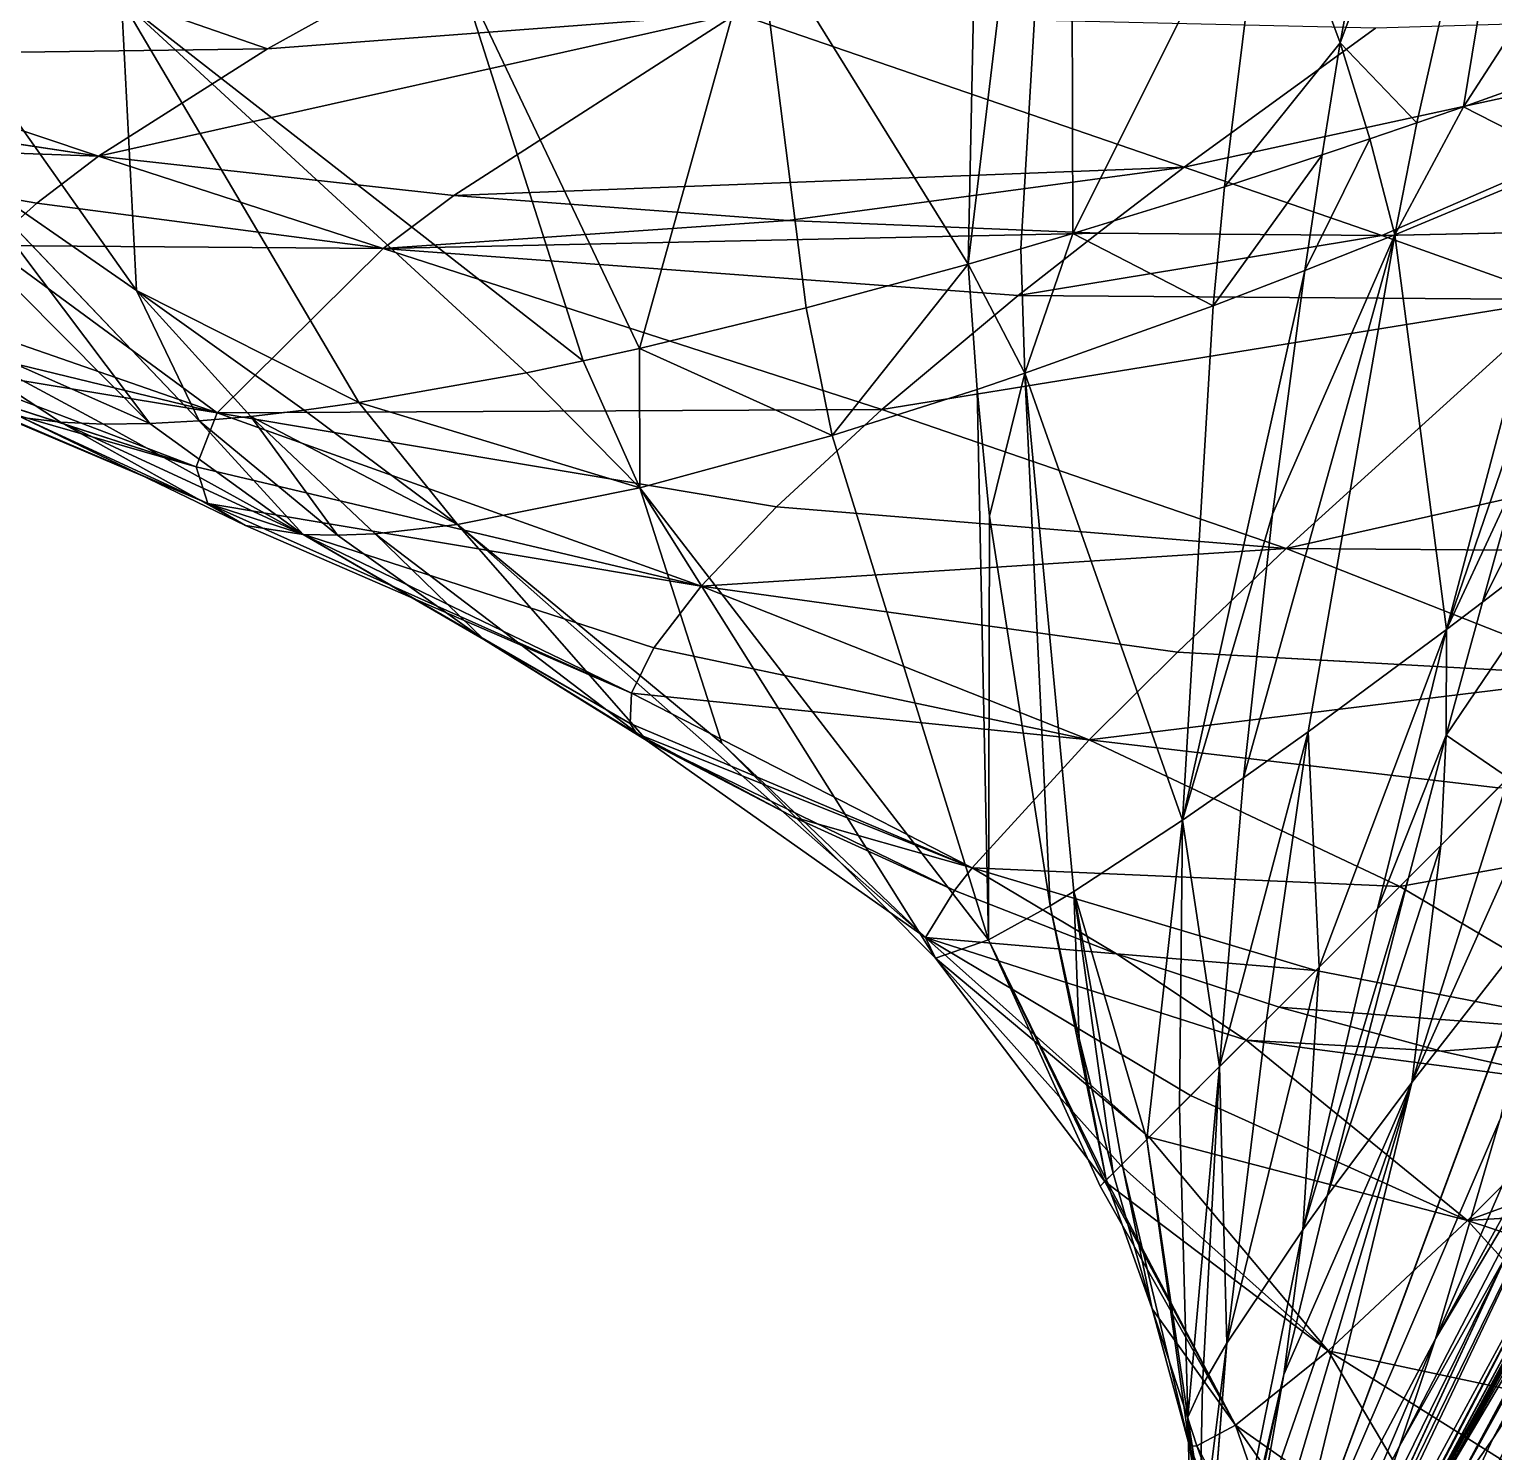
# Model space of a CAD drawing. Extents: x -1.44 to 2.2, y -2.57 to 2.57.
# Drawn here: x -0.8112 to -0.3937, y -0.5816 to -0.176 of the extents above; entities that cross this region are included whole.
import ezdxf

# ---------------------------------------------------------------- set-up
doc = ezdxf.new("R2010")
doc.units = 0

msp = doc.modelspace()

# ---------------------------------------------------------------- linework, layer by layer
for p, q in [((-0.54347, -0.24296, 1.17789), (-0.53912, -0.03427, 1.13647)), ((-0.41501, -0.05854, 0.85759), (-0.43747, -0.17986, 0.8906)), ((-0.7128, -0.16473, 2.14827), (-0.74323, -0.18164, 2.20123)), ((-0.74323, -0.18164, 2.20123), (-0.79139, -0.21224, 2.27009)), ((-0.43747, -0.17986, 0.8906), (-0.44259, -0.21187, 0.90436)), ((-0.40231, -0.19814, 0.80027), (-0.36363, -0.18428, 0.70302)), ((-0.79139, -0.21224, 2.27009), (-0.89681, -0.19634, 2.42161)), ((-0.41555, -0.20273, 0.83417), (-0.40231, -0.19814, 0.80027)), ((-0.42897, -0.20731, 0.86886), (-0.41555, -0.20273, 0.83417)), ((-0.44259, -0.21187, 0.90436), (-0.42897, -0.20731, 0.86886)), ((-0.79139, -0.21224, 2.27009), (-0.80904, -0.22565, 2.28672)), ((-0.79139, -0.21224, 2.27009), (-0.79139, -0.21224, 2.27009)), ((-0.69014, -0.22343, 2.11962), (-0.79139, -0.21224, 2.27009)), ((-0.79139, -0.21224, 2.27009), (-0.79139, -0.21224, 2.27009)), ((-0.4704, -0.22092, 0.9779), (-0.44259, -0.21187, 0.90436)), ((-0.44259, -0.21187, 0.90436), (-0.44752, -0.24484, 0.92049)), ((-0.83248, -0.21455, 1.91621), (-0.76269, -0.2877, 1.8618)), ((-0.51363, -0.23427, 1.095), (-0.4704, -0.22092, 0.9779)), ((-0.59486, -0.23051, 1.97418), (-0.69014, -0.22343, 2.11962)), ((-0.80904, -0.22565, 2.28672), (-0.82252, -0.23767, 2.29241)), ((-0.50655, -0.23412, 1.83643), (-0.59486, -0.23051, 1.97418)), ((-0.35196, -0.23332, 1.58945), (-0.42559, -0.23487, 1.70794)), ((-0.52845, -0.23865, 1.13595), (-0.51363, -0.23427, 1.095)), ((-0.42559, -0.23487, 1.70794), (-0.50655, -0.23412, 1.83643)), ((-0.54347, -0.24296, 1.17789), (-0.52845, -0.23865, 1.13595)), ((-0.58965, -0.25549, 1.30983), (-0.54347, -0.24296, 1.17789)), ((-0.54096, -0.27873, 1.19095), (-0.54347, -0.24296, 1.17789)), ((-0.44752, -0.24484, 0.92049), (-0.45674, -0.31428, 0.96036)), ((-0.63723, -0.26705, 1.45099), (-0.58965, -0.25549, 1.30983)), ((-0.65328, -0.2706, 1.5), (-0.63723, -0.26705, 1.45099)), ((-0.66936, -0.27395, 1.54991), (-0.65328, -0.2706, 1.5)), ((-0.71722, -0.28245, 1.70415), (-0.66936, -0.27395, 1.54991)), ((-0.83632, -0.27726, 2.19135), (-0.76362, -0.30078, 2.10206)), ((-0.53744, -0.3149, 1.20581), (-0.54096, -0.27873, 1.19095)), ((-0.73278, -0.28463, 1.7566), (-0.71722, -0.28245, 1.70415)), ((-0.81329, -0.28676, 2.06383), (-0.80227, -0.28807, 2.01549)), ((-0.80227, -0.28807, 2.01549), (-0.79002, -0.28861, 1.96536)), ((-0.77676, -0.28846, 1.91398), (-0.76269, -0.2877, 1.8618)), ((-0.76269, -0.2877, 1.8618), (-0.74798, -0.2864, 1.80924)), ((-0.76269, -0.2877, 1.8618), (-0.72327, -0.32031, 1.83009)), ((-0.74798, -0.2864, 1.80924), (-0.73278, -0.28463, 1.7566)), ((-0.79002, -0.28861, 1.96536), (-0.77676, -0.28846, 1.91398)), ((-0.76362, -0.30078, 2.10206), (-0.6196, -0.33477, 1.92003)), ((-0.38696, -0.30382, 0.74454), (-0.39684, -0.3394, 0.76954)), ((-0.52011, -0.42597, 1.26132), (-0.53744, -0.3149, 1.20581)), ((-0.45674, -0.31428, 0.96036), (-0.46496, -0.38947, 1.01131)), ((-0.72327, -0.32031, 1.83009), (-0.68154, -0.35006, 1.79608)), ((-0.6196, -0.33477, 1.92003), (-0.6196, -0.33477, 1.92003)), ((-0.6196, -0.33477, 1.92003), (-0.6196, -0.33477, 1.92003)), ((-0.6196, -0.33477, 1.92003), (-0.48381, -0.3536, 1.74436)), ((-0.39684, -0.3394, 0.76954), (-0.40716, -0.37734, 0.7978)), ((-0.68154, -0.35006, 1.79608), (-0.63801, -0.37687, 1.76032)), ((-0.48381, -0.3536, 1.74436), (-0.36045, -0.36045, 1.58328)), ((-0.63801, -0.37687, 1.76032), (-0.59315, -0.4007, 1.72332)), ((-0.40716, -0.37734, 0.7978), (-0.41796, -0.41796, 0.82961)), ((-0.46496, -0.38947, 1.01131), (-0.4718, -0.4718, 1.0747)), ((-0.39235, -0.39235, 1.6076), (-0.42041, -0.42041, 1.61798)), ((-0.40877, -0.40877, 0.79473), (-0.38944, -0.38944, 0.7255)), ((-0.59315, -0.4007, 1.72332), (-0.54741, -0.42159, 1.68558)), ((-0.41796, -0.41796, 0.82961), (-0.40877, -0.40877, 0.79473)), ((-0.54741, -0.42159, 1.68558), (-0.50119, -0.43961, 1.64753)), ((-0.42041, -0.42041, 1.61798), (-0.4444, -0.4444, 1.61539)), ((-0.41796, -0.41796, 0.82961), (-0.4411, -0.50868, 0.9054)), ((-0.42681, -0.42681, 0.86462), (-0.41796, -0.41796, 0.82961)), ((-0.42041, -0.42041, 1.61798), (-0.42041, -0.42041, 1.61798)), ((-0.51185, -0.46387, 1.2835), (-0.52011, -0.42597, 1.26132)), ((-0.37792, -0.42629, 0.64803), (-0.45548, -0.63482, 0.81448)), ((-0.44342, -0.44342, 0.93483), (-0.42681, -0.42681, 0.86462)), ((-0.31796, -0.43542, 0.1762), (-0.39392, -0.57797, 0.27608)), ((-0.50119, -0.43961, 1.64753), (-0.45485, -0.45485, 1.60959)), ((-0.45847, -0.45847, 1.005), (-0.44342, -0.44342, 0.93483)), ((-0.4444, -0.4444, 1.61539), (-0.45485, -0.45485, 1.60959)), ((-0.44342, -0.44342, 0.93483), (-0.44342, -0.44342, 0.93483)), ((-0.45485, -0.45485, 1.60959), (-0.46427, -0.46427, 1.601)), ((-0.45485, -0.45485, 1.60959), (-0.45485, -0.45485, 1.60959)), ((-0.45485, -0.45485, 1.60959), (-0.40867, -0.46744, 1.5721)), ((-0.4718, -0.4718, 1.0747), (-0.45847, -0.45847, 1.005)), ((-0.50219, -0.50219, 1.30751), (-0.51185, -0.46387, 1.2835)), ((-0.46427, -0.46427, 1.601), (-0.48006, -0.48006, 1.5761)), ((-0.46427, -0.46427, 1.601), (-0.46427, -0.46427, 1.601)), ((-0.40867, -0.46744, 1.5721), (-0.36293, -0.47753, 1.53536)), ((-0.48323, -0.48323, 1.14346), (-0.4718, -0.4718, 1.0747)), ((-0.4718, -0.4718, 1.0747), (-0.47668, -0.56267, 1.15214)), ((-0.48006, -0.48006, 1.5761), (-0.49191, -0.49191, 1.542)), ((-0.49257, -0.49257, 1.21074), (-0.48323, -0.48323, 1.14346)), ((-0.49191, -0.49191, 1.542), (-0.5, -0.5, 1.5)), ((-0.4996, -0.4996, 1.27592), (-0.49257, -0.49257, 1.21074)), ((-0.49257, -0.49257, 1.21074), (-0.49257, -0.49257, 1.21074)), ((-0.49191, -0.49191, 1.542), (-0.49191, -0.49191, 1.542)), ((-0.5, -0.5, 1.5), (-0.50456, -0.50456, 1.45131)), ((-0.50219, -0.50219, 1.30751), (-0.4996, -0.4996, 1.27592)), ((-0.50585, -0.50585, 1.39707), (-0.50411, -0.50411, 1.3383)), ((-0.50456, -0.50456, 1.45131), (-0.50585, -0.50585, 1.39707)), ((-0.50456, -0.50456, 1.45131), (-0.50456, -0.50456, 1.45131)), ((-0.50411, -0.50411, 1.3383), (-0.50219, -0.50219, 1.30751)), ((-0.50411, -0.50411, 1.3383), (-0.50411, -0.50411, 1.3383)), ((-0.49105, -0.54089, 1.33334), (-0.50219, -0.50219, 1.30751)), ((-0.36016, -0.50247, 0.23106), (-0.40467, -0.58222, 0.28828)), ((-0.4411, -0.50868, 0.9054), (-0.45349, -0.55961, 0.95023)), ((-0.38985, -0.52522, 0.53061), (-0.44091, -0.63557, 0.60361)), ((-0.42051, -0.58003, 0.62526), (-0.38985, -0.52522, 0.53061)), ((-0.47831, -0.5799, 1.36096), (-0.49105, -0.54089, 1.33334)), ((-0.45383, -0.67238, 0.46362), (-0.38673, -0.54692, 0.33981)), ((-0.38673, -0.54692, 0.33981), (-0.42557, -0.6189, 0.37093)), ((-0.45349, -0.55961, 0.95023), (-0.47996, -0.67492, 1.05637)), ((-0.47668, -0.56267, 1.15214), (-0.47871, -0.66346, 1.24541)), ((-0.46388, -0.61914, 1.39032), (-0.47831, -0.5799, 1.36096)), ((-0.39392, -0.57797, 0.27608), (-0.47098, -0.74316, 0.40826)), ((-0.43444, -0.60632, 0.67372), (-0.42051, -0.58003, 0.62526))]:
    msp.add_line(p, q)
at = {"color": 21}
for points in [[(-0.54347, -0.24296, 1.17789), (-0.53912, -0.03427, 1.13647), (-0.5143, 0, 1.091)], [(-0.54347, -0.24296, 1.17789), (-0.5143, 0, 1.091), (-0.52845, -0.23865, 1.13595)], [(-0.51363, -0.23427, 1.095), (-0.52845, -0.23865, 1.13595), (-0.5143, 0, 1.091)], [(-0.51363, -0.23427, 1.095), (-0.5143, 0, 1.091), (-0.45835, -0.12364, 0.94368)], [(-0.43747, -0.17986, 0.8906), (-0.41501, -0.05854, 0.85759), (-0.36964, 0, 0.78412)], [(-0.43747, -0.17986, 0.8906), (-0.36964, 0, 0.78412), (-0.41555, -0.20273, 0.83417)], [(-0.40231, -0.19814, 0.80027), (-0.41555, -0.20273, 0.83417), (-0.36964, 0, 0.78412)], [(-0.40231, -0.19814, 0.80027), (-0.36964, 0, 0.78412), (-0.34014, -0.10194, 0.67157)], [(-0.53912, -0.03427, 1.13647), (-0.54347, -0.24296, 1.17789), (-0.60356, -0.14613, 1.28966)], [(-0.41501, -0.05854, 0.85759), (-0.43747, -0.17986, 0.8906), (-0.45835, -0.12364, 0.94368)], [(-0.36363, -0.18428, 0.70302), (-0.40231, -0.19814, 0.80027), (-0.34014, -0.10194, 0.67157)], [(-0.4704, -0.22092, 0.9779), (-0.51363, -0.23427, 1.095), (-0.45835, -0.12364, 0.94368)], [(-0.43747, -0.17986, 0.8906), (-0.4704, -0.22092, 0.9779), (-0.45835, -0.12364, 0.94368)], [(-0.48191, -0.21535, 1.79682), (-0.42733, -0.17574, 1.69595), (-0.60941, -0.1715, 1.98882)], [(-0.42733, -0.17574, 1.69595), (-0.48191, -0.21535, 1.79682), (-0.27941, -0.17133, 1.44796)], [(-0.42559, -0.23487, 1.70794), (-0.27941, -0.17133, 1.44796), (-0.48191, -0.21535, 1.79682)], [(-0.42559, -0.23487, 1.70794), (-0.35196, -0.23332, 1.58945), (-0.27941, -0.17133, 1.44796)], [(-0.43747, -0.17986, 0.8906), (-0.44259, -0.21187, 0.90436), (-0.4704, -0.22092, 0.9779)], [(-0.44259, -0.21187, 0.90436), (-0.43747, -0.17986, 0.8906), (-0.42897, -0.20731, 0.86886)], [(-0.43747, -0.17986, 0.8906), (-0.41555, -0.20273, 0.83417), (-0.42897, -0.20731, 0.86886)], [(-0.40231, -0.19814, 0.80027), (-0.36363, -0.18428, 0.70302), (-0.3718, -0.21374, 0.71786)], [(-0.39684, -0.3394, 0.76954), (-0.38696, -0.30382, 0.74454), (-0.32352, -0.19234, 0.59578)], [(-0.39684, -0.3394, 0.76954), (-0.32352, -0.19234, 0.59578), (-0.36504, -0.31497, 0.67084)], [(-0.41555, -0.20273, 0.83417), (-0.40231, -0.19814, 0.80027), (-0.42181, -0.23462, 0.85016)], [(-0.40231, -0.19814, 0.80027), (-0.3718, -0.21374, 0.71786), (-0.42181, -0.23462, 0.85016)], [(-0.42897, -0.20731, 0.86886), (-0.41555, -0.20273, 0.83417), (-0.42181, -0.23462, 0.85016)], [(-0.44752, -0.24484, 0.92049), (-0.44259, -0.21187, 0.90436), (-0.42897, -0.20731, 0.86886)], [(-0.44752, -0.24484, 0.92049), (-0.42897, -0.20731, 0.86886), (-0.42181, -0.23462, 0.85016)], [(-0.35958, -0.20844, 0.68642), (-0.38696, -0.30382, 0.74454), (-0.40714, -0.34719, 0.80318)], [(-0.35958, -0.20844, 0.68642), (-0.40714, -0.34719, 0.80318), (-0.3718, -0.21374, 0.71786)], [(-0.44259, -0.21187, 0.90436), (-0.44752, -0.24484, 0.92049), (-0.47368, -0.25486, 0.99382)], [(-0.44259, -0.21187, 0.90436), (-0.47368, -0.25486, 0.99382), (-0.4704, -0.22092, 0.9779)], [(-0.59486, -0.23051, 1.97418), (-0.50655, -0.23412, 1.83643), (-0.48191, -0.21535, 1.79682)], [(-0.50655, -0.23412, 1.83643), (-0.42559, -0.23487, 1.70794), (-0.48191, -0.21535, 1.79682)], [(-0.3718, -0.21374, 0.71786), (-0.40714, -0.34719, 0.80318), (-0.42181, -0.23462, 0.85016)], [(-0.51363, -0.23427, 1.095), (-0.4704, -0.22092, 0.9779), (-0.47368, -0.25486, 0.99382)], [(-0.35196, -0.23332, 1.58945), (-0.42559, -0.23487, 1.70794), (-0.3745, -0.25307, 1.62682)], [(-0.42559, -0.23487, 1.70794), (-0.50655, -0.23412, 1.83643), (-0.52919, -0.25197, 1.86871)], [(-0.42559, -0.23487, 1.70794), (-0.52919, -0.25197, 1.86871), (-0.3745, -0.25307, 1.62682)], [(-0.52845, -0.23865, 1.13595), (-0.51363, -0.23427, 1.095), (-0.52732, -0.27413, 1.1499)], [(-0.51363, -0.23427, 1.095), (-0.47368, -0.25486, 0.99382), (-0.52732, -0.27413, 1.1499)], [(-0.46496, -0.38947, 1.01131), (-0.45674, -0.31428, 0.96036), (-0.42181, -0.23462, 0.85016)], [(-0.46496, -0.38947, 1.01131), (-0.42181, -0.23462, 0.85016), (-0.44654, -0.37631, 0.94088)], [(-0.45674, -0.31428, 0.96036), (-0.44752, -0.24484, 0.92049), (-0.42181, -0.23462, 0.85016)], [(-0.40714, -0.34719, 0.80318), (-0.44654, -0.37631, 0.94088), (-0.42181, -0.23462, 0.85016)], [(-0.54347, -0.24296, 1.17789), (-0.52845, -0.23865, 1.13595), (-0.52732, -0.27413, 1.1499)], [(-0.54347, -0.24296, 1.17789), (-0.54096, -0.27873, 1.19095), (-0.58223, -0.29182, 1.31894)], [(-0.54096, -0.27873, 1.19095), (-0.54347, -0.24296, 1.17789), (-0.52732, -0.27413, 1.1499)], [(-0.44752, -0.24484, 0.92049), (-0.45674, -0.31428, 0.96036), (-0.48235, -0.40156, 1.08247)], [(-0.44752, -0.24484, 0.92049), (-0.48235, -0.40156, 1.08247), (-0.47368, -0.25486, 0.99382)], [(-0.52919, -0.25197, 1.86871), (-0.56806, -0.28447, 1.91172), (-0.3745, -0.25307, 1.62682)], [(-0.56806, -0.28447, 1.91172), (-0.45285, -0.32409, 1.72498), (-0.3745, -0.25307, 1.62682)], [(-0.45285, -0.32409, 1.72498), (-0.28668, -0.28668, 1.49054), (-0.3745, -0.25307, 1.62682)], [(-0.47368, -0.25486, 0.99382), (-0.48235, -0.40156, 1.08247), (-0.52732, -0.27413, 1.1499)], [(-0.53744, -0.3149, 1.20581), (-0.54096, -0.27873, 1.19095), (-0.52732, -0.27413, 1.1499)], [(-0.52011, -0.42597, 1.26132), (-0.53744, -0.3149, 1.20581), (-0.52732, -0.27413, 1.1499)], [(-0.48235, -0.40156, 1.08247), (-0.51333, -0.42184, 1.22566), (-0.52732, -0.27413, 1.1499)], [(-0.52011, -0.42597, 1.26132), (-0.52732, -0.27413, 1.1499), (-0.51333, -0.42184, 1.22566)], [(-0.54096, -0.27873, 1.19095), (-0.53765, -0.43563, 1.36678), (-0.58223, -0.29182, 1.31894)], [(-0.54096, -0.27873, 1.19095), (-0.53744, -0.3149, 1.20581), (-0.53765, -0.43563, 1.36678)], [(-0.56806, -0.28447, 1.91172), (-0.59813, -0.31215, 1.92777), (-0.45285, -0.32409, 1.72498)], [(-0.32504, -0.32504, 1.54434), (-0.28668, -0.28668, 1.49054), (-0.45285, -0.32409, 1.72498)], [(-0.38696, -0.30382, 0.74454), (-0.39684, -0.3394, 0.76954), (-0.40714, -0.34719, 0.80318)], [(-0.59813, -0.31215, 1.92777), (-0.6196, -0.33477, 1.92003), (-0.45285, -0.32409, 1.72498)], [(-0.2424, -0.30963, 0.10685), (-0.32671, -0.44637, 0.18411), (-0.41021, -0.59345, 0.2912)], [(-0.36016, -0.50247, 0.23106), (-0.2424, -0.30963, 0.10685), (-0.41021, -0.59345, 0.2912)], [(-0.53744, -0.3149, 1.20581), (-0.52011, -0.42597, 1.26132), (-0.53765, -0.43563, 1.36678)], [(-0.45674, -0.31428, 0.96036), (-0.46496, -0.38947, 1.01131), (-0.48235, -0.40156, 1.08247)], [(-0.40716, -0.37734, 0.7978), (-0.39684, -0.3394, 0.76954), (-0.36504, -0.31497, 0.67084)], [(-0.40716, -0.37734, 0.7978), (-0.36504, -0.31497, 0.67084), (-0.38944, -0.38944, 0.7255)], [(-0.6196, -0.33477, 1.92003), (-0.48381, -0.3536, 1.74436), (-0.45285, -0.32409, 1.72498)], [(-0.48381, -0.3536, 1.74436), (-0.36045, -0.36045, 1.58328), (-0.45285, -0.32409, 1.72498)], [(-0.36045, -0.36045, 1.58328), (-0.32504, -0.32504, 1.54434), (-0.45285, -0.32409, 1.72498)], [(-0.48381, -0.3536, 1.74436), (-0.6196, -0.33477, 1.92003), (-0.50895, -0.37863, 1.74589)], [(-0.39684, -0.3394, 0.76954), (-0.40716, -0.37734, 0.7978), (-0.40714, -0.34719, 0.80318)], [(-0.44342, -0.44342, 0.93483), (-0.44654, -0.37631, 0.94088), (-0.40714, -0.34719, 0.80318)], [(-0.42681, -0.42681, 0.86462), (-0.44342, -0.44342, 0.93483), (-0.40714, -0.34719, 0.80318)], [(-0.40716, -0.37734, 0.7978), (-0.42681, -0.42681, 0.86462), (-0.40714, -0.34719, 0.80318)], [(-0.36045, -0.36045, 1.58328), (-0.48381, -0.3536, 1.74436), (-0.50895, -0.37863, 1.74589)], [(-0.48381, -0.3536, 1.74436), (-0.36045, -0.36045, 1.58328), (-0.36045, -0.36045, 1.58328)], [(-0.36045, -0.36045, 1.58328), (-0.36045, -0.36045, 1.58328), (-0.50895, -0.37863, 1.74589)], [(-0.36045, -0.36045, 1.58328), (-0.50895, -0.37863, 1.74589), (-0.39235, -0.39235, 1.6076)], [(-0.38944, -0.38944, 0.7255), (-0.36893, -0.36893, 0.65724), (-0.41702, -0.47636, 0.79495)], [(-0.36893, -0.36893, 0.65724), (-0.37792, -0.42629, 0.64803), (-0.41702, -0.47636, 0.79495)], [(-0.41028, -0.54941, 0.63188), (-0.39194, -0.487, 0.64078), (-0.33196, -0.3697, 0.50556)], [(-0.34662, -0.43367, 0.47163), (-0.41028, -0.54941, 0.63188), (-0.33196, -0.3697, 0.50556)], [(-0.54234, -0.41516, 1.70384), (-0.42041, -0.42041, 1.61798), (-0.50895, -0.37863, 1.74589)], [(-0.42041, -0.42041, 1.61798), (-0.39235, -0.39235, 1.6076), (-0.50895, -0.37863, 1.74589)], [(-0.4718, -0.4718, 1.0747), (-0.46496, -0.38947, 1.01131), (-0.44654, -0.37631, 0.94088)], [(-0.4718, -0.4718, 1.0747), (-0.44654, -0.37631, 0.94088), (-0.45847, -0.45847, 1.005)], [(-0.44342, -0.44342, 0.93483), (-0.45847, -0.45847, 1.005), (-0.44654, -0.37631, 0.94088)], [(-0.44342, -0.44342, 0.93483), (-0.44654, -0.37631, 0.94088), (-0.44342, -0.44342, 0.93483)], [(-0.40716, -0.37734, 0.7978), (-0.41796, -0.41796, 0.82961), (-0.42681, -0.42681, 0.86462)], [(-0.41796, -0.41796, 0.82961), (-0.40716, -0.37734, 0.7978), (-0.40877, -0.40877, 0.79473)], [(-0.40716, -0.37734, 0.7978), (-0.38944, -0.38944, 0.7255), (-0.40877, -0.40877, 0.79473)], [(-0.46496, -0.38947, 1.01131), (-0.4718, -0.4718, 1.0747), (-0.48235, -0.40156, 1.08247)], [(-0.39235, -0.39235, 1.6076), (-0.42041, -0.42041, 1.61798), (-0.28553, -0.39613, 1.48174)], [(-0.42041, -0.42041, 1.61798), (-0.39235, -0.39235, 1.6076), (-0.39235, -0.39235, 1.6076)], [(-0.42041, -0.42041, 1.61798), (-0.39235, -0.39235, 1.6076), (-0.42041, -0.42041, 1.61798)], [(-0.40877, -0.40877, 0.79473), (-0.38944, -0.38944, 0.7255), (-0.41702, -0.47636, 0.79495)], [(-0.42041, -0.42041, 1.61798), (-0.34872, -0.46294, 1.53019), (-0.28553, -0.39613, 1.48174)], [(-0.59315, -0.4007, 1.72332), (-0.54741, -0.42159, 1.68558), (-0.54234, -0.41516, 1.70384)], [(-0.49257, -0.49257, 1.21074), (-0.51333, -0.42184, 1.22566), (-0.48235, -0.40156, 1.08247)], [(-0.48323, -0.48323, 1.14346), (-0.49257, -0.49257, 1.21074), (-0.48235, -0.40156, 1.08247)], [(-0.4718, -0.4718, 1.0747), (-0.48323, -0.48323, 1.14346), (-0.48235, -0.40156, 1.08247)], [(-0.4411, -0.50868, 0.9054), (-0.41796, -0.41796, 0.82961), (-0.40877, -0.40877, 0.79473)], [(-0.4411, -0.50868, 0.9054), (-0.40877, -0.40877, 0.79473), (-0.41702, -0.47636, 0.79495)], [(-0.54741, -0.42159, 1.68558), (-0.50119, -0.43961, 1.64753), (-0.54234, -0.41516, 1.70384)], [(-0.4444, -0.4444, 1.61539), (-0.42041, -0.42041, 1.61798), (-0.54234, -0.41516, 1.70384)], [(-0.50119, -0.43961, 1.64753), (-0.4444, -0.4444, 1.61539), (-0.54234, -0.41516, 1.70384)], [(-0.50119, -0.43961, 1.64753), (-0.54741, -0.42159, 1.68558), (-0.55568, -0.43502, 1.61652)], [(-0.41796, -0.41796, 0.82961), (-0.4411, -0.50868, 0.9054), (-0.44803, -0.51833, 0.94189)], [(-0.41796, -0.41796, 0.82961), (-0.44803, -0.51833, 0.94189), (-0.42681, -0.42681, 0.86462)], [(-0.42041, -0.42041, 1.61798), (-0.4444, -0.4444, 1.61539), (-0.34872, -0.46294, 1.53019)], [(-0.4444, -0.4444, 1.61539), (-0.42041, -0.42041, 1.61798), (-0.42041, -0.42041, 1.61798)], [(-0.4444, -0.4444, 1.61539), (-0.42041, -0.42041, 1.61798), (-0.4444, -0.4444, 1.61539)], [(-0.42041, -0.42041, 1.61798), (-0.42041, -0.42041, 1.61798), (-0.42041, -0.42041, 1.61798)], [(-0.42041, -0.42041, 1.61798), (-0.42041, -0.42041, 1.61798), (-0.34872, -0.46294, 1.53019)], [(-0.51185, -0.46387, 1.2835), (-0.52011, -0.42597, 1.26132), (-0.51333, -0.42184, 1.22566)], [(-0.49257, -0.49257, 1.21074), (-0.4996, -0.4996, 1.27592), (-0.51333, -0.42184, 1.22566)], [(-0.49257, -0.49257, 1.21074), (-0.51333, -0.42184, 1.22566), (-0.49257, -0.49257, 1.21074)], [(-0.50219, -0.50219, 1.30751), (-0.51185, -0.46387, 1.2835), (-0.51333, -0.42184, 1.22566)], [(-0.50219, -0.50219, 1.30751), (-0.51333, -0.42184, 1.22566), (-0.4996, -0.4996, 1.27592)], [(-0.52011, -0.42597, 1.26132), (-0.50411, -0.50411, 1.3383), (-0.53765, -0.43563, 1.36678)], [(-0.52011, -0.42597, 1.26132), (-0.51185, -0.46387, 1.2835), (-0.50411, -0.50411, 1.3383)], [(-0.37792, -0.42629, 0.64803), (-0.45548, -0.63482, 0.81448), (-0.41702, -0.47636, 0.79495)], [(-0.37792, -0.42629, 0.64803), (-0.39194, -0.487, 0.64078), (-0.45548, -0.63482, 0.81448)], [(-0.44342, -0.44342, 0.93483), (-0.42681, -0.42681, 0.86462), (-0.44803, -0.51833, 0.94189)], [(-0.42681, -0.42681, 0.86462), (-0.44342, -0.44342, 0.93483), (-0.44342, -0.44342, 0.93483)], [(-0.42557, -0.6189, 0.37093), (-0.38673, -0.54692, 0.33981), (-0.32028, -0.43236, 0.23774)], [(-0.32028, -0.43236, 0.23774), (-0.37587, -0.5291, 0.27145), (-0.42557, -0.6189, 0.37093)], [(-0.34662, -0.43367, 0.47163), (-0.36733, -0.47732, 0.49952), (-0.41028, -0.54941, 0.63188)], [(-0.48006, -0.48006, 1.5761), (-0.46427, -0.46427, 1.601), (-0.55568, -0.43502, 1.61652)], [(-0.55284, -0.44087, 1.5), (-0.49191, -0.49191, 1.542), (-0.55568, -0.43502, 1.61652)], [(-0.49191, -0.49191, 1.542), (-0.48006, -0.48006, 1.5761), (-0.55568, -0.43502, 1.61652)], [(-0.50119, -0.43961, 1.64753), (-0.55568, -0.43502, 1.61652), (-0.46427, -0.46427, 1.601)], [(-0.50456, -0.50456, 1.45131), (-0.55284, -0.44087, 1.5), (-0.53765, -0.43563, 1.36678)], [(-0.50585, -0.50585, 1.39707), (-0.50456, -0.50456, 1.45131), (-0.53765, -0.43563, 1.36678)], [(-0.50411, -0.50411, 1.3383), (-0.50585, -0.50585, 1.39707), (-0.53765, -0.43563, 1.36678)], [(-0.32513, -0.4454, 0.18154), (-0.31796, -0.43542, 0.1762), (-0.40826, -0.59837, 0.28697)], [(-0.31796, -0.43542, 0.1762), (-0.39392, -0.57797, 0.27608), (-0.40826, -0.59837, 0.28697)], [(-0.31796, -0.43542, 0.1762), (-0.40826, -0.59837, 0.28697), (-0.31796, -0.43542, 0.1762)], [(-0.39392, -0.57797, 0.27608), (-0.31796, -0.43542, 0.1762), (-0.3733, -0.54626, 0.26109)], [(-0.5, -0.5, 1.5), (-0.49191, -0.49191, 1.542), (-0.55284, -0.44087, 1.5)], [(-0.50456, -0.50456, 1.45131), (-0.5, -0.5, 1.5), (-0.55284, -0.44087, 1.5)], [(-0.50456, -0.50456, 1.45131), (-0.55284, -0.44087, 1.5), (-0.50456, -0.50456, 1.45131)], [(-0.45485, -0.45485, 1.60959), (-0.50119, -0.43961, 1.64753), (-0.46427, -0.46427, 1.601)], [(-0.50119, -0.43961, 1.64753), (-0.45485, -0.45485, 1.60959), (-0.4444, -0.4444, 1.61539)], [(-0.45847, -0.45847, 1.005), (-0.44342, -0.44342, 0.93483), (-0.46971, -0.55064, 1.08424)], [(-0.44342, -0.44342, 0.93483), (-0.44803, -0.51833, 0.94189), (-0.46971, -0.55064, 1.08424)], [(-0.45485, -0.45485, 1.60959), (-0.45485, -0.45485, 1.60959), (-0.4444, -0.4444, 1.61539)], [(-0.45485, -0.45485, 1.60959), (-0.4444, -0.4444, 1.61539), (-0.4444, -0.4444, 1.61539)], [(-0.45485, -0.45485, 1.60959), (-0.34872, -0.46294, 1.53019), (-0.4444, -0.4444, 1.61539)], [(-0.44342, -0.44342, 0.93483), (-0.44342, -0.44342, 0.93483), (-0.44803, -0.51833, 0.94189)], [(-0.44342, -0.44342, 0.93483), (-0.44342, -0.44342, 0.93483), (-0.44342, -0.44342, 0.93483)], [(-0.32671, -0.44637, 0.18411), (-0.40826, -0.59837, 0.28697), (-0.41021, -0.59345, 0.2912)], [(-0.32671, -0.44637, 0.18411), (-0.32513, -0.4454, 0.18154), (-0.40826, -0.59837, 0.28697)], [(-0.40867, -0.46744, 1.5721), (-0.45485, -0.45485, 1.60959), (-0.46427, -0.46427, 1.601)], [(-0.45485, -0.45485, 1.60959), (-0.45485, -0.45485, 1.60959), (-0.46427, -0.46427, 1.601)], [(-0.45485, -0.45485, 1.60959), (-0.46427, -0.46427, 1.601), (-0.46427, -0.46427, 1.601)], [(-0.45485, -0.45485, 1.60959), (-0.40867, -0.46744, 1.5721), (-0.34872, -0.46294, 1.53019)], [(-0.4718, -0.4718, 1.0747), (-0.45847, -0.45847, 1.005), (-0.46971, -0.55064, 1.08424)], [(-0.40867, -0.46744, 1.5721), (-0.36293, -0.47753, 1.53536), (-0.34872, -0.46294, 1.53019)], [(-0.51185, -0.46387, 1.2835), (-0.50219, -0.50219, 1.30751), (-0.50411, -0.50411, 1.3383)], [(-0.51185, -0.46387, 1.2835), (-0.50411, -0.50411, 1.3383), (-0.50411, -0.50411, 1.3383)], [(-0.46427, -0.46427, 1.601), (-0.48006, -0.48006, 1.5761), (-0.40112, -0.51569, 1.53494)], [(-0.48006, -0.48006, 1.5761), (-0.46427, -0.46427, 1.601), (-0.46427, -0.46427, 1.601)], [(-0.48006, -0.48006, 1.5761), (-0.46427, -0.46427, 1.601), (-0.48006, -0.48006, 1.5761)], [(-0.46427, -0.46427, 1.601), (-0.46427, -0.46427, 1.601), (-0.46427, -0.46427, 1.601)], [(-0.36293, -0.47753, 1.53536), (-0.40867, -0.46744, 1.5721), (-0.46427, -0.46427, 1.601)], [(-0.36293, -0.47753, 1.53536), (-0.46427, -0.46427, 1.601), (-0.46427, -0.46427, 1.601)], [(-0.36293, -0.47753, 1.53536), (-0.46427, -0.46427, 1.601), (-0.40112, -0.51569, 1.53494)], [(-0.4718, -0.4718, 1.0747), (-0.48087, -0.57171, 1.21698), (-0.48323, -0.48323, 1.14346)], [(-0.4718, -0.4718, 1.0747), (-0.47668, -0.56267, 1.15214), (-0.48087, -0.57171, 1.21698)], [(-0.47668, -0.56267, 1.15214), (-0.4718, -0.4718, 1.0747), (-0.46971, -0.55064, 1.08424)], [(-0.48006, -0.48006, 1.5761), (-0.49191, -0.49191, 1.542), (-0.40112, -0.51569, 1.53494)], [(-0.49191, -0.49191, 1.542), (-0.48006, -0.48006, 1.5761), (-0.48006, -0.48006, 1.5761)], [(-0.49191, -0.49191, 1.542), (-0.48006, -0.48006, 1.5761), (-0.49191, -0.49191, 1.542)], [(-0.45548, -0.63482, 0.81448), (-0.48426, -0.70303, 0.99358), (-0.41702, -0.47636, 0.79495)], [(-0.48426, -0.70303, 0.99358), (-0.46125, -0.60392, 0.96172), (-0.41702, -0.47636, 0.79495)], [(-0.45349, -0.55961, 0.95023), (-0.41702, -0.47636, 0.79495), (-0.46125, -0.60392, 0.96172)], [(-0.34782, -0.4763, 0.3091), (-0.38673, -0.54692, 0.33981), (-0.45383, -0.67238, 0.46362)], [(-0.34782, -0.4763, 0.3091), (-0.45383, -0.67238, 0.46362), (-0.35961, -0.49138, 0.37149)], [(-0.45349, -0.55961, 0.95023), (-0.4411, -0.50868, 0.9054), (-0.41702, -0.47636, 0.79495)], [(-0.36733, -0.47732, 0.49952), (-0.38985, -0.52522, 0.53061), (-0.42051, -0.58003, 0.62526)], [(-0.36733, -0.47732, 0.49952), (-0.42051, -0.58003, 0.62526), (-0.41028, -0.54941, 0.63188)], [(-0.31781, -0.48527, 1.49964), (-0.36293, -0.47753, 1.53536), (-0.40112, -0.51569, 1.53494)], [(-0.49257, -0.49257, 1.21074), (-0.48323, -0.48323, 1.14346), (-0.48087, -0.57171, 1.21698)], [(-0.48323, -0.48323, 1.14346), (-0.49257, -0.49257, 1.21074), (-0.49257, -0.49257, 1.21074)], [(-0.39194, -0.487, 0.64078), (-0.41028, -0.54941, 0.63188), (-0.45548, -0.63482, 0.81448)], [(-0.31781, -0.48527, 1.49964), (-0.40112, -0.51569, 1.53494), (-0.28956, -0.50871, 1.47726)], [(-0.49191, -0.49191, 1.542), (-0.5, -0.5, 1.5), (-0.44087, -0.55284, 1.5)], [(-0.5, -0.5, 1.5), (-0.49191, -0.49191, 1.542), (-0.49191, -0.49191, 1.542)], [(-0.4996, -0.4996, 1.27592), (-0.49257, -0.49257, 1.21074), (-0.48038, -0.58, 1.33461)], [(-0.49257, -0.49257, 1.21074), (-0.49257, -0.49257, 1.21074), (-0.49257, -0.49257, 1.21074)], [(-0.49257, -0.49257, 1.21074), (-0.49257, -0.49257, 1.21074), (-0.48087, -0.57171, 1.21698)], [(-0.49257, -0.49257, 1.21074), (-0.48087, -0.57171, 1.21698), (-0.48038, -0.58, 1.33461)], [(-0.49191, -0.49191, 1.542), (-0.49191, -0.49191, 1.542), (-0.49191, -0.49191, 1.542)], [(-0.49191, -0.49191, 1.542), (-0.49191, -0.49191, 1.542), (-0.44087, -0.55284, 1.5)], [(-0.49191, -0.49191, 1.542), (-0.44087, -0.55284, 1.5), (-0.40112, -0.51569, 1.53494)], [(-0.46001, -0.68323, 0.53704), (-0.44972, -0.65785, 0.58679), (-0.35961, -0.49138, 0.37149)], [(-0.45383, -0.67238, 0.46362), (-0.46001, -0.68323, 0.53704), (-0.35961, -0.49138, 0.37149)], [(-0.37326, -0.49696, 0.48485), (-0.35961, -0.49138, 0.37149), (-0.44972, -0.65785, 0.58679)], [(-0.5, -0.5, 1.5), (-0.50456, -0.50456, 1.45131), (-0.44087, -0.55284, 1.5)], [(-0.49105, -0.54089, 1.33334), (-0.50219, -0.50219, 1.30751), (-0.4996, -0.4996, 1.27592)], [(-0.49105, -0.54089, 1.33334), (-0.4996, -0.4996, 1.27592), (-0.48038, -0.58, 1.33461)], [(-0.44091, -0.63557, 0.60361), (-0.37326, -0.49696, 0.48485), (-0.44972, -0.65785, 0.58679)], [(-0.44091, -0.63557, 0.60361), (-0.38985, -0.52522, 0.53061), (-0.37326, -0.49696, 0.48485)], [(-0.50585, -0.50585, 1.39707), (-0.50411, -0.50411, 1.3383), (-0.46726, -0.57408, 1.43109)], [(-0.50411, -0.50411, 1.3383), (-0.50585, -0.50585, 1.39707), (-0.50585, -0.50585, 1.39707)], [(-0.50411, -0.50411, 1.3383), (-0.50585, -0.50585, 1.39707), (-0.50411, -0.50411, 1.3383)], [(-0.50456, -0.50456, 1.45131), (-0.50585, -0.50585, 1.39707), (-0.46726, -0.57408, 1.43109)], [(-0.50585, -0.50585, 1.39707), (-0.50456, -0.50456, 1.45131), (-0.50456, -0.50456, 1.45131)], [(-0.50585, -0.50585, 1.39707), (-0.50456, -0.50456, 1.45131), (-0.50585, -0.50585, 1.39707)], [(-0.50456, -0.50456, 1.45131), (-0.50456, -0.50456, 1.45131), (-0.50456, -0.50456, 1.45131)], [(-0.50456, -0.50456, 1.45131), (-0.50456, -0.50456, 1.45131), (-0.46726, -0.57408, 1.43109)], [(-0.50456, -0.50456, 1.45131), (-0.46726, -0.57408, 1.43109), (-0.44087, -0.55284, 1.5)], [(-0.50219, -0.50219, 1.30751), (-0.49105, -0.54089, 1.33334), (-0.50411, -0.50411, 1.3383)], [(-0.50411, -0.50411, 1.3383), (-0.50411, -0.50411, 1.3383), (-0.50411, -0.50411, 1.3383)], [(-0.49105, -0.54089, 1.33334), (-0.46726, -0.57408, 1.43109), (-0.50411, -0.50411, 1.3383)], [(-0.49105, -0.54089, 1.33334), (-0.50411, -0.50411, 1.3383), (-0.50411, -0.50411, 1.3383)], [(-0.40467, -0.58222, 0.28828), (-0.36016, -0.50247, 0.23106), (-0.41021, -0.59345, 0.2912)], [(-0.36016, -0.50247, 0.23106), (-0.40467, -0.58222, 0.28828), (-0.37587, -0.5291, 0.27145)], [(-0.4411, -0.50868, 0.9054), (-0.45349, -0.55961, 0.95023), (-0.44803, -0.51833, 0.94189)], [(-0.3205, -0.54218, 1.49438), (-0.28956, -0.50871, 1.47726), (-0.40112, -0.51569, 1.53494)], [(-0.34949, -0.5723, 1.50195), (-0.40112, -0.51569, 1.53494), (-0.44087, -0.55284, 1.5)], [(-0.34949, -0.5723, 1.50195), (-0.3205, -0.54218, 1.49438), (-0.40112, -0.51569, 1.53494)], [(-0.44803, -0.51833, 0.94189), (-0.49494, -0.74991, 1.15801), (-0.46971, -0.55064, 1.08424)], [(-0.45349, -0.55961, 0.95023), (-0.49494, -0.74991, 1.15801), (-0.44803, -0.51833, 0.94189)], [(-0.38985, -0.52522, 0.53061), (-0.44091, -0.63557, 0.60361), (-0.43092, -0.60914, 0.61613)], [(-0.42051, -0.58003, 0.62526), (-0.38985, -0.52522, 0.53061), (-0.43092, -0.60914, 0.61613)], [(-0.48917, -0.74313, 0.42281), (-0.46109, -0.68674, 0.39975), (-0.37587, -0.5291, 0.27145)], [(-0.40467, -0.58222, 0.28828), (-0.48917, -0.74313, 0.42281), (-0.37587, -0.5291, 0.27145)], [(-0.46109, -0.68674, 0.39975), (-0.42557, -0.6189, 0.37093), (-0.37587, -0.5291, 0.27145)], [(-0.47831, -0.5799, 1.36096), (-0.49105, -0.54089, 1.33334), (-0.48038, -0.58, 1.33461)], [(-0.49105, -0.54089, 1.33334), (-0.47831, -0.5799, 1.36096), (-0.46726, -0.57408, 1.43109)], [(-0.47098, -0.74316, 0.40826), (-0.39392, -0.57797, 0.27608), (-0.3733, -0.54626, 0.26109)], [(-0.43832, -0.69069, 0.38095), (-0.47098, -0.74316, 0.40826), (-0.3733, -0.54626, 0.26109)], [(-0.38673, -0.54692, 0.33981), (-0.42557, -0.6189, 0.37093), (-0.45383, -0.67238, 0.46362)], [(-0.38673, -0.54692, 0.33981), (-0.38673, -0.54692, 0.33981), (-0.45383, -0.67238, 0.46362)], [(-0.38673, -0.54692, 0.33981), (-0.45383, -0.67238, 0.46362), (-0.45383, -0.67238, 0.46362)], [(-0.40189, -0.62953, 0.35025), (-0.43832, -0.69069, 0.38095), (-0.3733, -0.54626, 0.26109)], [(-0.36526, -0.5661, 0.31917), (-0.40189, -0.62953, 0.35025), (-0.3733, -0.54626, 0.26109)], [(-0.49494, -0.74991, 1.15801), (-0.48718, -0.77297, 1.29796), (-0.46971, -0.55064, 1.08424)], [(-0.48718, -0.77297, 1.29796), (-0.47871, -0.66346, 1.24541), (-0.46971, -0.55064, 1.08424)], [(-0.47871, -0.66346, 1.24541), (-0.47668, -0.56267, 1.15214), (-0.46971, -0.55064, 1.08424)], [(-0.43444, -0.60632, 0.67372), (-0.45548, -0.63482, 0.81448), (-0.41028, -0.54941, 0.63188)], [(-0.42051, -0.58003, 0.62526), (-0.43444, -0.60632, 0.67372), (-0.41028, -0.54941, 0.63188)], [(-0.46726, -0.57408, 1.43109), (-0.40032, -0.62116, 1.48868), (-0.44087, -0.55284, 1.5)], [(-0.40032, -0.62116, 1.48868), (-0.3068, -0.63708, 1.5), (-0.44087, -0.55284, 1.5)], [(-0.3068, -0.63708, 1.5), (-0.34949, -0.5723, 1.50195), (-0.44087, -0.55284, 1.5)], [(-0.45349, -0.55961, 0.95023), (-0.47996, -0.67492, 1.05637), (-0.49494, -0.74991, 1.15801)], [(-0.47668, -0.56267, 1.15214), (-0.47871, -0.66346, 1.24541), (-0.48087, -0.57171, 1.21698)], [(-0.47996, -0.67492, 1.05637), (-0.45349, -0.55961, 0.95023), (-0.46125, -0.60392, 0.96172)], [(-0.40189, -0.62953, 0.35025), (-0.36526, -0.5661, 0.31917), (-0.39856, -0.66972, 0.43091)], [(-0.36526, -0.5661, 0.31917), (-0.36301, -0.58098, 0.35391), (-0.39856, -0.66972, 0.43091)], [(-0.46621, -0.66744, 1.35643), (-0.48087, -0.57171, 1.21698), (-0.462, -0.77153, 1.40577)], [(-0.48087, -0.57171, 1.21698), (-0.46621, -0.66744, 1.35643), (-0.48038, -0.58, 1.33461)], [(-0.48087, -0.57171, 1.21698), (-0.47871, -0.66346, 1.24541), (-0.462, -0.77153, 1.40577)], [(-0.47831, -0.5799, 1.36096), (-0.43977, -0.65325, 1.43907), (-0.46726, -0.57408, 1.43109)], [(-0.43977, -0.65325, 1.43907), (-0.42159, -0.6394, 1.46824), (-0.46726, -0.57408, 1.43109)], [(-0.42159, -0.6394, 1.46824), (-0.40032, -0.62116, 1.48868), (-0.46726, -0.57408, 1.43109)], [(-0.46388, -0.61914, 1.39032), (-0.47831, -0.5799, 1.36096), (-0.48038, -0.58, 1.33461)], [(-0.46621, -0.66744, 1.35643), (-0.45469, -0.66262, 1.40162), (-0.48038, -0.58, 1.33461)], [(-0.44765, -0.6585, 1.42134), (-0.46388, -0.61914, 1.39032), (-0.48038, -0.58, 1.33461)], [(-0.44765, -0.6585, 1.42134), (-0.48038, -0.58, 1.33461), (-0.45469, -0.66262, 1.40162)], [(-0.47831, -0.5799, 1.36096), (-0.46388, -0.61914, 1.39032), (-0.43977, -0.65325, 1.43907)], [(-0.39392, -0.57797, 0.27608), (-0.47098, -0.74316, 0.40826), (-0.47098, -0.74316, 0.40826)], [(-0.39392, -0.57797, 0.27608), (-0.47098, -0.74316, 0.40826), (-0.40826, -0.59837, 0.28697)], [(-0.43444, -0.60632, 0.67372), (-0.42051, -0.58003, 0.62526), (-0.43092, -0.60914, 0.61613)], [(-0.36301, -0.58098, 0.35391), (-0.37586, -0.62689, 0.40756), (-0.39856, -0.66972, 0.43091)]]:
    msp.add_3dface(points, dxfattribs=at)
at = {"color": 11}
for points in [[(-0.63723, -0.26705, 1.45099), (-0.68938, -0.15735, 1.5), (-0.60356, -0.14613, 1.28966)], [(-0.58965, -0.25549, 1.30983), (-0.63723, -0.26705, 1.45099), (-0.60356, -0.14613, 1.28966)], [(-0.54347, -0.24296, 1.17789), (-0.58965, -0.25549, 1.30983), (-0.60356, -0.14613, 1.28966)], [(-0.69014, -0.22343, 2.11962), (-0.48191, -0.21535, 1.79682), (-0.60941, -0.1715, 1.98882)], [(-0.69014, -0.22343, 2.11962), (-0.59486, -0.23051, 1.97418), (-0.48191, -0.21535, 1.79682)], [(-0.50655, -0.23412, 1.83643), (-0.59486, -0.23051, 1.97418), (-0.7103, -0.23852, 2.14264)], [(-0.50655, -0.23412, 1.83643), (-0.7103, -0.23852, 2.14264), (-0.52919, -0.25197, 1.86871)], [(-0.56806, -0.28447, 1.91172), (-0.52919, -0.25197, 1.86871), (-0.7103, -0.23852, 2.14264)], [(-0.54347, -0.24296, 1.17789), (-0.58223, -0.29182, 1.31894), (-0.58965, -0.25549, 1.30983)], [(-0.63723, -0.26705, 1.45099), (-0.58965, -0.25549, 1.30983), (-0.58223, -0.29182, 1.31894)], [(-0.65328, -0.2706, 1.5), (-0.63723, -0.26705, 1.45099), (-0.63708, -0.3068, 1.5)], [(-0.63723, -0.26705, 1.45099), (-0.58223, -0.29182, 1.31894), (-0.63708, -0.3068, 1.5)], [(-0.59813, -0.31215, 1.92777), (-0.56806, -0.28447, 1.91172), (-0.75763, -0.28543, 2.14455)], [(-0.58223, -0.29182, 1.31894), (-0.53765, -0.43563, 1.36678), (-0.63708, -0.3068, 1.5)], [(-0.61372, -0.37955, 1.57856), (-0.68911, -0.31722, 1.68897), (-0.63708, -0.3068, 1.5)], [(-0.53765, -0.43563, 1.36678), (-0.55284, -0.44087, 1.5), (-0.63708, -0.3068, 1.5)], [(-0.55284, -0.44087, 1.5), (-0.61372, -0.37955, 1.57856), (-0.63708, -0.3068, 1.5)], [(-0.63503, -0.3789, 1.72661), (-0.68911, -0.31722, 1.68897), (-0.55568, -0.43502, 1.61652)], [(-0.68911, -0.31722, 1.68897), (-0.61372, -0.37955, 1.57856), (-0.55568, -0.43502, 1.61652)], [(-0.6196, -0.33477, 1.92003), (-0.45285, -0.32409, 1.72498), (-0.6196, -0.33477, 1.92003)], [(-0.6196, -0.33477, 1.92003), (-0.6196, -0.33477, 1.92003), (-0.6331, -0.35239, 1.89228)], [(-0.6196, -0.33477, 1.92003), (-0.6331, -0.35239, 1.89228), (-0.50895, -0.37863, 1.74589)], [(-0.6196, -0.33477, 1.92003), (-0.6196, -0.33477, 1.92003), (-0.6196, -0.33477, 1.92003)], [(-0.6196, -0.33477, 1.92003), (-0.6196, -0.33477, 1.92003), (-0.6196, -0.33477, 1.92003)], [(-0.6331, -0.35239, 1.89228), (-0.63951, -0.3653, 1.8484), (-0.50895, -0.37863, 1.74589)], [(-0.63951, -0.3653, 1.8484), (-0.63982, -0.37397, 1.7921), (-0.54234, -0.41516, 1.70384)], [(-0.63951, -0.3653, 1.8484), (-0.54234, -0.41516, 1.70384), (-0.50895, -0.37863, 1.74589)], [(-0.63801, -0.37687, 1.76032), (-0.54234, -0.41516, 1.70384), (-0.63982, -0.37397, 1.7921)], [(-0.59315, -0.4007, 1.72332), (-0.63801, -0.37687, 1.76032), (-0.63503, -0.3789, 1.72661)], [(-0.63801, -0.37687, 1.76032), (-0.59315, -0.4007, 1.72332), (-0.54234, -0.41516, 1.70384)], [(-0.54741, -0.42159, 1.68558), (-0.59315, -0.4007, 1.72332), (-0.63503, -0.3789, 1.72661)], [(-0.54741, -0.42159, 1.68558), (-0.63503, -0.3789, 1.72661), (-0.55568, -0.43502, 1.61652)], [(-0.61372, -0.37955, 1.57856), (-0.55284, -0.44087, 1.5), (-0.55568, -0.43502, 1.61652)]]:
    msp.add_3dface(points, dxfattribs=at)
at = {"color": 33}
for points in [[(-0.74323, -0.18164, 2.20123), (-0.8227, -0.15405, 2.31164), (-0.87742, -0.18344, 2.39919)], [(-0.74323, -0.18164, 2.20123), (-0.7128, -0.16473, 2.14827), (-0.8227, -0.15405, 2.31164)], [(-0.65328, -0.2706, 1.5), (-0.78484, -0.16784, 1.73955), (-0.68938, -0.15735, 1.5)], [(-0.63723, -0.26705, 1.45099), (-0.65328, -0.2706, 1.5), (-0.68938, -0.15735, 1.5)], [(-0.7128, -0.16473, 2.14827), (-0.74323, -0.18164, 2.20123), (-0.60941, -0.1715, 1.98882)], [(-0.78059, -0.25054, 1.83247), (-0.83578, -0.17246, 1.87017), (-0.78484, -0.16784, 1.73955)], [(-0.66936, -0.27395, 1.54991), (-0.71722, -0.28245, 1.70415), (-0.78484, -0.16784, 1.73955)], [(-0.71722, -0.28245, 1.70415), (-0.78059, -0.25054, 1.83247), (-0.78484, -0.16784, 1.73955)], [(-0.65328, -0.2706, 1.5), (-0.66936, -0.27395, 1.54991), (-0.78484, -0.16784, 1.73955)], [(-0.83248, -0.21455, 1.91621), (-0.83578, -0.17246, 1.87017), (-0.78059, -0.25054, 1.83247)], [(-0.79139, -0.21224, 2.27009), (-0.69014, -0.22343, 2.11962), (-0.60941, -0.1715, 1.98882)], [(-0.79139, -0.21224, 2.27009), (-0.60941, -0.1715, 1.98882), (-0.74323, -0.18164, 2.20123)], [(-0.83248, -0.21455, 1.91621), (-0.77676, -0.28846, 1.91398), (-0.88815, -0.17633, 2.00689)], [(-0.77676, -0.28846, 1.91398), (-0.85237, -0.25507, 2.06495), (-0.88815, -0.17633, 2.00689)], [(-0.89681, -0.19634, 2.42161), (-0.79139, -0.21224, 2.27009), (-0.87742, -0.18344, 2.39919)], [(-0.79139, -0.21224, 2.27009), (-0.74323, -0.18164, 2.20123), (-0.87742, -0.18344, 2.39919)], [(-0.79139, -0.21224, 2.27009), (-0.74323, -0.18164, 2.20123), (-0.79139, -0.21224, 2.27009)], [(-0.79139, -0.21224, 2.27009), (-0.89681, -0.19634, 2.42161), (-0.91102, -0.2079, 2.4308)], [(-0.89681, -0.19634, 2.42161), (-0.79139, -0.21224, 2.27009), (-0.79139, -0.21224, 2.27009)], [(-0.82252, -0.23767, 2.29241), (-0.80904, -0.22565, 2.28672), (-0.91102, -0.2079, 2.4308)], [(-0.79139, -0.21224, 2.27009), (-0.91102, -0.2079, 2.4308), (-0.80904, -0.22565, 2.28672)], [(-0.79139, -0.21224, 2.27009), (-0.79139, -0.21224, 2.27009), (-0.80904, -0.22565, 2.28672)], [(-0.79139, -0.21224, 2.27009), (-0.80904, -0.22565, 2.28672), (-0.7103, -0.23852, 2.14264)], [(-0.69014, -0.22343, 2.11962), (-0.79139, -0.21224, 2.27009), (-0.7103, -0.23852, 2.14264)], [(-0.79139, -0.21224, 2.27009), (-0.79139, -0.21224, 2.27009), (-0.79139, -0.21224, 2.27009)], [(-0.76269, -0.2877, 1.8618), (-0.83248, -0.21455, 1.91621), (-0.78059, -0.25054, 1.83247)], [(-0.83248, -0.21455, 1.91621), (-0.76269, -0.2877, 1.8618), (-0.77676, -0.28846, 1.91398)], [(-0.59486, -0.23051, 1.97418), (-0.69014, -0.22343, 2.11962), (-0.7103, -0.23852, 2.14264)], [(-0.80904, -0.22565, 2.28672), (-0.82252, -0.23767, 2.29241), (-0.7103, -0.23852, 2.14264)], [(-0.82252, -0.23767, 2.29241), (-0.83785, -0.25752, 2.27474), (-0.75763, -0.28543, 2.14455)], [(-0.82252, -0.23767, 2.29241), (-0.75763, -0.28543, 2.14455), (-0.7103, -0.23852, 2.14264)], [(-0.56806, -0.28447, 1.91172), (-0.7103, -0.23852, 2.14264), (-0.75763, -0.28543, 2.14455)], [(-0.73278, -0.28463, 1.7566), (-0.74798, -0.2864, 1.80924), (-0.78059, -0.25054, 1.83247)], [(-0.74798, -0.2864, 1.80924), (-0.76269, -0.2877, 1.8618), (-0.78059, -0.25054, 1.83247)], [(-0.71722, -0.28245, 1.70415), (-0.73278, -0.28463, 1.7566), (-0.78059, -0.25054, 1.83247)], [(-0.79002, -0.28861, 1.96536), (-0.80227, -0.28807, 2.01549), (-0.85237, -0.25507, 2.06495)], [(-0.80227, -0.28807, 2.01549), (-0.81329, -0.28676, 2.06383), (-0.85237, -0.25507, 2.06495)], [(-0.77676, -0.28846, 1.91398), (-0.79002, -0.28861, 1.96536), (-0.85237, -0.25507, 2.06495)], [(-0.83785, -0.25752, 2.27474), (-0.84029, -0.26538, 2.25346), (-0.75763, -0.28543, 2.14455)], [(-0.84029, -0.26538, 2.25346), (-0.83966, -0.27194, 2.22532), (-0.75763, -0.28543, 2.14455)], [(-0.83966, -0.27194, 2.22532), (-0.83632, -0.27726, 2.19135), (-0.76362, -0.30078, 2.10206)], [(-0.83966, -0.27194, 2.22532), (-0.76362, -0.30078, 2.10206), (-0.75763, -0.28543, 2.14455)], [(-0.71722, -0.28245, 1.70415), (-0.66936, -0.27395, 1.54991), (-0.63708, -0.3068, 1.5)], [(-0.76362, -0.30078, 2.10206), (-0.83632, -0.27726, 2.19135), (-0.83061, -0.28145, 2.15253)], [(-0.83632, -0.27726, 2.19135), (-0.76362, -0.30078, 2.10206), (-0.76362, -0.30078, 2.10206)], [(-0.83632, -0.27726, 2.19135), (-0.76362, -0.30078, 2.10206), (-0.83632, -0.27726, 2.19135)], [(-0.83061, -0.28145, 2.15253), (-0.82283, -0.28458, 2.10975), (-0.76027, -0.31125, 2.0393)], [(-0.76362, -0.30078, 2.10206), (-0.83061, -0.28145, 2.15253), (-0.76027, -0.31125, 2.0393)], [(-0.73278, -0.28463, 1.7566), (-0.71722, -0.28245, 1.70415), (-0.68911, -0.31722, 1.68897)], [(-0.71722, -0.28245, 1.70415), (-0.63708, -0.3068, 1.5), (-0.68911, -0.31722, 1.68897)], [(-0.82283, -0.28458, 2.10975), (-0.81329, -0.28676, 2.06383), (-0.76027, -0.31125, 2.0393)], [(-0.81329, -0.28676, 2.06383), (-0.80227, -0.28807, 2.01549), (-0.74952, -0.31747, 1.96217)], [(-0.81329, -0.28676, 2.06383), (-0.74952, -0.31747, 1.96217), (-0.76027, -0.31125, 2.0393)], [(-0.80227, -0.28807, 2.01549), (-0.79002, -0.28861, 1.96536), (-0.73311, -0.32012, 1.87563)], [(-0.80227, -0.28807, 2.01549), (-0.73311, -0.32012, 1.87563), (-0.74952, -0.31747, 1.96217)], [(-0.77676, -0.28846, 1.91398), (-0.76269, -0.2877, 1.8618), (-0.73311, -0.32012, 1.87563)], [(-0.76362, -0.30078, 2.10206), (-0.6196, -0.33477, 1.92003), (-0.75763, -0.28543, 2.14455)], [(-0.72327, -0.32031, 1.83009), (-0.76269, -0.2877, 1.8618), (-0.74798, -0.2864, 1.80924)], [(-0.76269, -0.2877, 1.8618), (-0.72327, -0.32031, 1.83009), (-0.73311, -0.32012, 1.87563)], [(-0.6196, -0.33477, 1.92003), (-0.59813, -0.31215, 1.92777), (-0.75763, -0.28543, 2.14455)], [(-0.74798, -0.2864, 1.80924), (-0.73278, -0.28463, 1.7566), (-0.68911, -0.31722, 1.68897)], [(-0.72327, -0.32031, 1.83009), (-0.74798, -0.2864, 1.80924), (-0.71257, -0.31985, 1.78358)], [(-0.74798, -0.2864, 1.80924), (-0.68911, -0.31722, 1.68897), (-0.71257, -0.31985, 1.78358)], [(-0.79002, -0.28861, 1.96536), (-0.77676, -0.28846, 1.91398), (-0.73311, -0.32012, 1.87563)], [(-0.6196, -0.33477, 1.92003), (-0.76362, -0.30078, 2.10206), (-0.76027, -0.31125, 2.0393)], [(-0.76362, -0.30078, 2.10206), (-0.6196, -0.33477, 1.92003), (-0.6196, -0.33477, 1.92003)], [(-0.76362, -0.30078, 2.10206), (-0.6196, -0.33477, 1.92003), (-0.76362, -0.30078, 2.10206)], [(-0.74952, -0.31747, 1.96217), (-0.63951, -0.3653, 1.8484), (-0.76027, -0.31125, 2.0393)], [(-0.63951, -0.3653, 1.8484), (-0.6331, -0.35239, 1.89228), (-0.76027, -0.31125, 2.0393)], [(-0.6196, -0.33477, 1.92003), (-0.6196, -0.33477, 1.92003), (-0.76027, -0.31125, 2.0393)], [(-0.6196, -0.33477, 1.92003), (-0.76027, -0.31125, 2.0393), (-0.6331, -0.35239, 1.89228)], [(-0.63503, -0.3789, 1.72661), (-0.71257, -0.31985, 1.78358), (-0.68911, -0.31722, 1.68897)], [(-0.63951, -0.3653, 1.8484), (-0.74952, -0.31747, 1.96217), (-0.73311, -0.32012, 1.87563)], [(-0.72327, -0.32031, 1.83009), (-0.68154, -0.35006, 1.79608), (-0.73311, -0.32012, 1.87563)], [(-0.63982, -0.37397, 1.7921), (-0.63951, -0.3653, 1.8484), (-0.73311, -0.32012, 1.87563)], [(-0.68154, -0.35006, 1.79608), (-0.63982, -0.37397, 1.7921), (-0.73311, -0.32012, 1.87563)], [(-0.68154, -0.35006, 1.79608), (-0.72327, -0.32031, 1.83009), (-0.71257, -0.31985, 1.78358)], [(-0.68154, -0.35006, 1.79608), (-0.71257, -0.31985, 1.78358), (-0.63503, -0.3789, 1.72661)]]:
    msp.add_3dface(points, dxfattribs=at)
at = {"color": 43}
for points in [[(-0.66936, -0.27395, 1.54991), (-0.65328, -0.2706, 1.5), (-0.63708, -0.3068, 1.5)], [(-0.63801, -0.37687, 1.76032), (-0.68154, -0.35006, 1.79608), (-0.63503, -0.3789, 1.72661)], [(-0.68154, -0.35006, 1.79608), (-0.63801, -0.37687, 1.76032), (-0.63982, -0.37397, 1.7921)]]:
    msp.add_3dface(points, dxfattribs=at)

doc.saveas('drawing.dxf')
